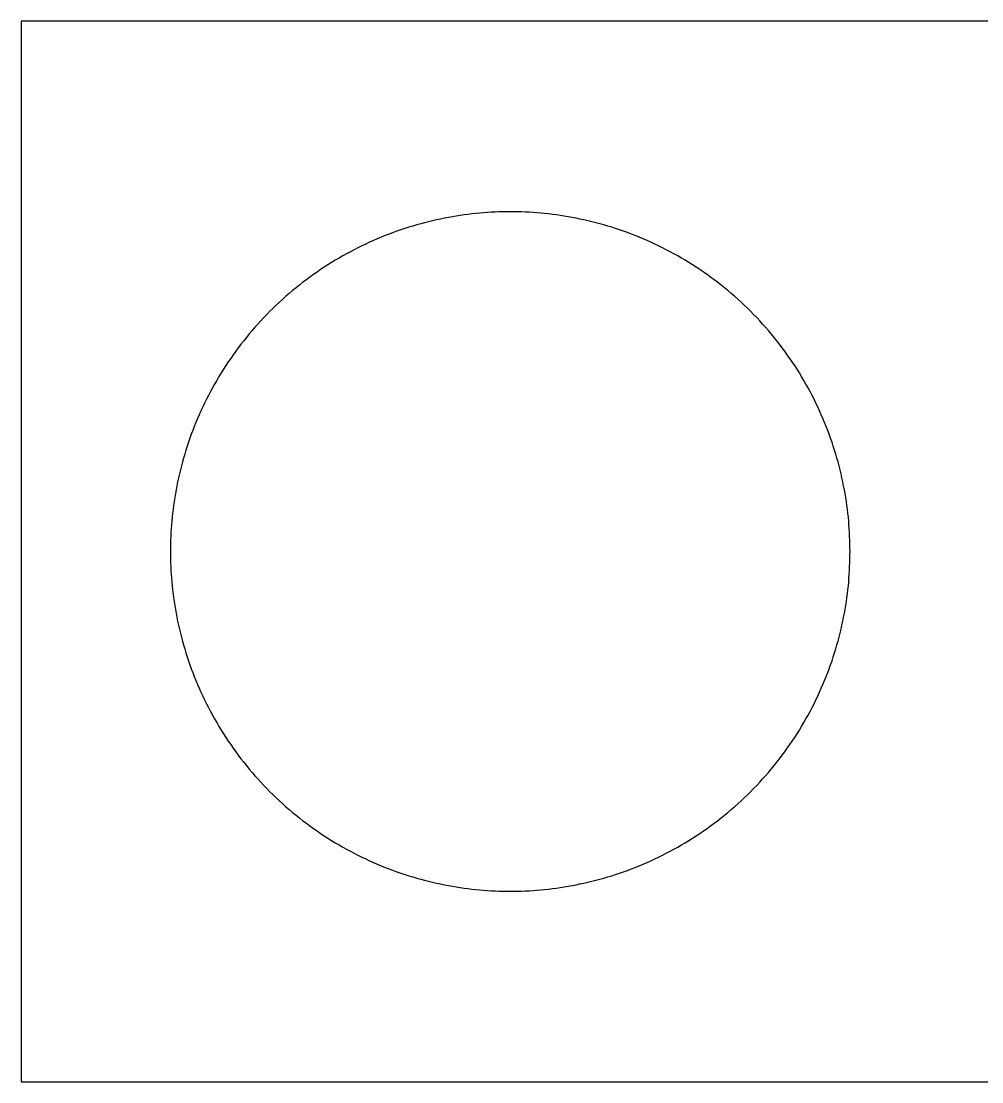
# Model space of a CAD drawing. Header units: millimetres. Extents: x -453 to 2661, y -841 to 395.
# Drawn here: x 91.5 to 149.4, y -16 to 48 of the extents above; entities that cross this region are included whole.
import ezdxf

# ---------------------------------------------------------------- set-up
doc = ezdxf.new("R2010")
doc.units = ezdxf.units.MM
doc.layers.add('Version 4', color=7, linetype='Continuous', true_color=0x000000)

msp = doc.modelspace()

# ---------------------------------------------------------------- linework, layer by layer
at = {"layer": 'Version 4'}
for points in [[(256.5, 48, 8), (174, 48, 8), (91.5, 48, 8)], [(91.5, 48, 8), (91.5, 48, 12), (91.5, 48, 16)], [(256.5, 48, 16), (174, 48, 16), (91.5, 48, 16)], [(91.5, 48, 8), (91.5, 16, 8), (91.5, -16, 8)], [(91.5, 48, 16), (91.5, 16, 16), (91.5, -16, 16)], [(141.5, 16, 8), (141.5, 16, 12), (141.5, 16, 16)], [(91.5, -16, 8), (174, -16, 8), (256.5, -16, 8)], [(91.5, -16, 16), (174, -16, 16), (256.5, -16, 16)], [(91.5, -16, 8), (91.5, -16, 12), (91.5, -16, 16)]]:
    msp.add_open_spline(points, degree=2, dxfattribs=at)
for points in [[(141.5, 16, 8), (141.5, -4.5, 8), (121, -4.5, 8), (100.5, -4.5, 8), (100.5, 16, 8), (100.5, 36.5, 8), (121, 36.5, 8), (141.5, 36.5, 8), (141.5, 16, 8)], [(141.5, 16, 16), (141.5, -4.5, 16), (121, -4.5, 16), (100.5, -4.5, 16), (100.5, 16, 16), (100.5, 36.5, 16), (121, 36.5, 16), (141.5, 36.5, 16), (141.5, 16, 16)]]:
    msp.add_rational_spline(points, [1, 0.707106781187, 1, 0.707106781187, 1, 0.707106781187, 1, 0.707106781187, 1], degree=2, knots=[586.805299, 586.805299, 586.805299, 619.006623, 619.006623, 651.207948, 651.207948, 683.409273, 683.409273, 715.610598, 715.610598, 715.610598], dxfattribs=at)

doc.saveas('drawing.dxf')
